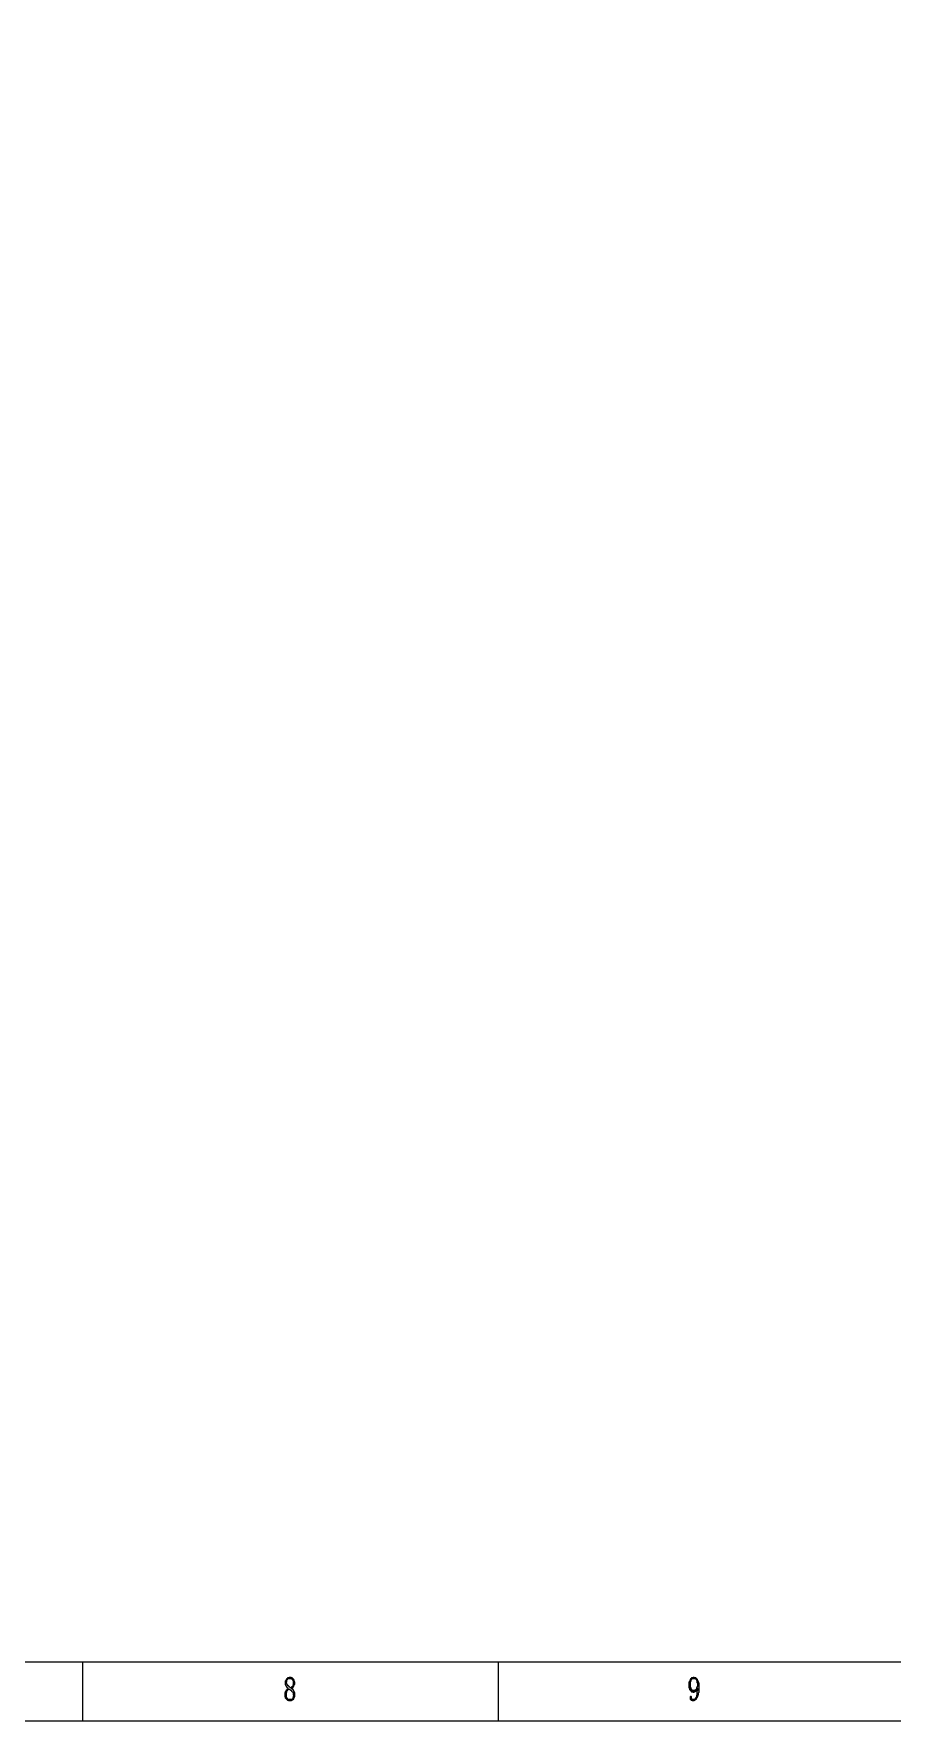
# Model space of a CAD drawing. Header units: inches. Extents: x 35 to 2894, y 23 to 617.
# Drawn here: x 516.9 to 661.5, y 22.8 to 306.9 of the extents above; entities that cross this region are included whole.
import ezdxf

# ---------------------------------------------------------------- set-up
doc = ezdxf.new("R2010")
doc.units = ezdxf.units.IN
doc.header["$MEASUREMENT"] = 0
doc.layers.add('Layer 1', color=7, linetype='Continuous')

msp = doc.modelspace()

# ---------------------------------------------------------------- hatches: boundary and pattern name
at = {"layer": 'Layer 1'}
for points in [[(560.1, 30.19), (559.93, 30.19), (559.84, 30.1), (559.66, 30.1), (559.66, 30.01), (559.57, 29.92), (559.48, 29.92), (559.48, 29.83), (559.39, 29.74), (559.39, 29.65), (559.3, 29.56), (559.3, 28.94), (559.39, 28.85), (559.39, 28.76), (559.48, 28.67), (559.48, 28.59), (559.57, 28.5), (559.66, 28.5), (559.66, 28.41), (559.75, 28.32), (559.66, 28.23), (559.93, 28.23), (560.02, 28.14), (560.1, 28.14), (560.19, 28.05), (560.28, 27.96), (560.37, 27.87), (560.46, 27.78), (560.55, 27.7), (560.64, 27.61), (560.64, 27.25), (560.73, 27.16), (560.64, 26.98), (560.64, 26.81), (560.55, 26.72), (560.55, 26.63), (560.46, 26.54), (560.37, 26.45), (560.1, 26.45), (559.66, 26.36), (559.75, 26.36), (559.84, 26.27), (560.37, 26.27), (560.46, 26.36), (560.55, 26.45), (560.64, 26.45), (560.73, 26.54), (560.73, 26.63), (560.82, 26.72), (560.82, 26.81), (560.91, 26.98), (560.91, 27.61), (560.82, 27.78), (560.82, 27.87), (560.73, 27.87), (560.73, 27.96), (560.64, 28.05), (560.64, 28.14), (560.55, 28.23), (560.46, 28.23), (560.37, 28.32), (560.46, 28.41), (560.19, 28.41), (560.1, 28.5), (560.02, 28.59), (559.93, 28.59), (559.93, 28.67), (559.84, 28.76), (559.75, 28.76), (559.75, 28.85), (559.66, 28.94), (559.57, 29.03), (559.57, 29.21), (559.48, 29.3), (559.48, 29.39), (559.57, 29.48), (559.57, 29.74), (559.66, 29.83), (559.75, 29.92), (559.84, 30.01), (560.55, 30.01), (560.46, 30.1), (560.37, 30.1), (560.28, 30.19)], [(560.55, 30.01), (560.1, 30.01), (560.19, 30.01), (560.37, 30.01), (560.37, 29.92), (560.46, 29.83), (560.55, 29.74), (560.55, 29.65), (560.64, 29.56), (560.64, 28.94), (560.55, 28.85), (560.55, 28.67), (560.46, 28.59), (560.37, 28.59), (560.37, 28.5), (560.28, 28.41), (560.46, 28.41), (560.55, 28.5), (560.64, 28.5), (560.64, 28.59), (560.73, 28.67), (560.73, 28.76), (560.82, 28.85), (560.82, 28.94), (560.91, 29.03), (560.91, 29.39), (560.82, 29.56), (560.82, 29.74), (560.73, 29.83), (560.64, 29.92)], [(628.07, 30.19), (627.98, 30.19), (627.89, 30.1), (627.72, 30.1), (627.63, 30.01), (627.63, 29.92), (627.54, 29.92), (627.45, 29.83), (627.45, 29.65), (627.36, 29.56), (627.36, 29.48), (627.27, 29.39), (627.27, 28.5), (627.36, 28.32), (627.36, 28.14), (627.45, 28.05), (627.45, 27.96), (627.54, 27.96), (628.07, 27.96), (627.98, 27.96), (627.89, 28.05), (627.81, 28.05), (627.72, 28.14), (627.72, 28.23), (627.63, 28.32), (627.63, 28.41), (627.54, 28.5), (627.54, 29.48), (627.63, 29.56), (627.63, 29.74), (627.72, 29.83), (627.81, 29.92), (627.89, 30.01), (628.52, 30.01), (628.43, 30.1), (628.25, 30.1), (628.16, 30.19)], [(628.52, 30.01), (628.07, 30.01), (628.16, 30.01), (628.34, 30.01), (628.34, 29.92), (628.43, 29.92), (628.52, 29.83), (628.52, 29.74), (628.61, 29.65), (628.61, 29.3), (628.69, 29.21), (628.69, 28.67), (628.61, 28.59), (628.61, 28.5), (628.52, 28.41), (628.69, 28.32), (628.69, 27.96), (628.61, 27.87), (628.61, 27.25), (628.52, 27.16), (628.52, 26.9), (628.43, 26.81), (628.43, 26.72), (628.34, 26.63), (628.25, 26.54), (628.16, 26.45), (627.98, 26.45), (627.63, 26.36), (627.72, 26.36), (627.81, 26.27), (628.16, 26.27), (628.25, 26.36), (628.34, 26.45), (628.43, 26.45), (628.52, 26.54), (628.52, 26.63), (628.61, 26.72), (628.69, 26.81), (628.69, 26.9), (628.78, 26.98), (628.78, 27.16), (628.87, 27.25), (628.87, 27.61), (628.96, 27.7), (628.96, 29.21), (628.87, 29.3), (628.87, 29.48), (628.78, 29.56), (628.78, 29.74), (628.69, 29.74), (628.69, 29.83), (628.61, 29.92)], [(559.66, 28.23), (559.57, 28.14), (559.48, 28.05), (559.39, 27.96), (559.39, 27.87), (559.3, 27.78), (559.3, 27.7), (559.21, 27.61), (559.21, 26.98), (559.3, 26.9), (559.3, 26.72), (559.39, 26.63), (559.48, 26.54), (559.57, 26.45), (559.66, 26.36), (560.1, 26.45), (559.93, 26.45), (559.84, 26.45), (559.75, 26.54), (559.66, 26.54), (559.66, 26.63), (559.57, 26.72), (559.57, 26.81), (559.48, 26.9), (559.48, 27.61), (559.57, 27.7), (559.57, 27.87), (559.66, 27.96), (559.66, 28.05), (559.75, 28.14), (559.84, 28.14), (559.84, 28.23)], [(627.54, 26.98), (627.45, 26.9), (627.45, 26.54), (627.54, 26.45), (627.63, 26.36), (627.98, 26.45), (627.81, 26.45), (627.81, 26.54), (627.72, 26.54), (627.72, 26.72), (627.72, 26.9), (627.63, 26.98)], [(628.52, 28.41), (628.52, 28.23), (628.43, 28.14), (628.34, 28.05), (628.25, 28.05), (628.16, 27.96), (627.54, 27.96), (627.63, 27.87), (627.72, 27.78), (627.89, 27.78), (627.98, 27.7), (628.07, 27.7), (628.16, 27.78), (628.25, 27.78), (628.34, 27.87), (628.43, 27.87), (628.52, 27.96), (628.52, 28.05), (628.61, 28.14), (628.61, 28.23), (628.69, 28.32)]]:
    msp.add_hatch(color=0, dxfattribs=at).paths.add_polyline_path(points)

# ---------------------------------------------------------------- linework, layer by layer
at = {"layer": 'Layer 1', "color": 5, "lineweight": 15}
msp.add_lwpolyline([(35.05, 616.81), (875.12, 616.81), (875.12, 22.8), (35.05, 22.8), (35.05, 616.81)], dxfattribs=at)
at = {"layer": 'Layer 1', "color": 0, "lineweight": 9}
msp.add_lwpolyline([(45.01, 606.84), (865.16, 606.84), (865.16, 32.77), (45.01, 32.77), (45.01, 606.84)], dxfattribs=at)
at = {"layer": 'Layer 1', "color": 0, "lineweight": -3}
for points in [[(525.14, 32.77), (525.14, 22.8)], [(595.16, 32.77), (595.16, 22.8)], [(560.1, 30.19), (559.93, 30.19), (559.84, 30.1), (559.66, 30.1), (559.66, 30.01), (559.57, 29.92), (559.48, 29.92), (559.48, 29.83), (559.39, 29.74), (559.39, 29.65), (559.3, 29.56), (559.3, 28.94), (559.39, 28.85), (559.39, 28.76), (559.48, 28.67), (559.48, 28.59), (559.57, 28.5), (559.66, 28.5), (559.66, 28.41), (559.75, 28.32), (559.66, 28.23), (559.93, 28.23), (560.02, 28.14), (560.1, 28.14), (560.19, 28.05), (560.28, 27.96), (560.37, 27.87), (560.46, 27.78), (560.55, 27.7), (560.64, 27.61), (560.64, 27.25), (560.73, 27.16), (560.64, 26.98), (560.64, 26.81), (560.55, 26.72), (560.55, 26.63), (560.46, 26.54), (560.37, 26.45), (560.1, 26.45), (559.66, 26.36), (559.75, 26.36), (559.84, 26.27), (560.37, 26.27), (560.46, 26.36), (560.55, 26.45), (560.64, 26.45), (560.73, 26.54), (560.73, 26.63), (560.82, 26.72), (560.82, 26.81), (560.91, 26.98), (560.91, 27.61), (560.82, 27.78), (560.82, 27.87), (560.73, 27.87), (560.73, 27.96), (560.64, 28.05), (560.64, 28.14), (560.55, 28.23), (560.46, 28.23), (560.37, 28.32), (560.46, 28.41), (560.19, 28.41), (560.1, 28.5), (560.02, 28.59), (559.93, 28.59), (559.93, 28.67), (559.84, 28.76), (559.75, 28.76), (559.75, 28.85), (559.66, 28.94), (559.57, 29.03), (559.57, 29.21), (559.48, 29.3), (559.48, 29.39), (559.57, 29.48), (559.57, 29.74), (559.66, 29.83), (559.75, 29.92), (559.84, 30.01), (560.55, 30.01), (560.46, 30.1), (560.37, 30.1), (560.28, 30.19), (560.1, 30.19)], [(560.55, 30.01), (560.1, 30.01), (560.19, 30.01), (560.37, 30.01), (560.37, 29.92), (560.46, 29.83), (560.55, 29.74), (560.55, 29.65), (560.64, 29.56), (560.64, 28.94), (560.55, 28.85), (560.55, 28.67), (560.46, 28.59), (560.37, 28.59), (560.37, 28.5), (560.28, 28.41), (560.46, 28.41), (560.55, 28.5), (560.64, 28.5), (560.64, 28.59), (560.73, 28.67), (560.73, 28.76), (560.82, 28.85), (560.82, 28.94), (560.91, 29.03), (560.91, 29.39), (560.82, 29.56), (560.82, 29.74), (560.73, 29.83), (560.64, 29.92), (560.55, 30.01)], [(628.07, 30.19), (627.98, 30.19), (627.89, 30.1), (627.72, 30.1), (627.63, 30.01), (627.63, 29.92), (627.54, 29.92), (627.45, 29.83), (627.45, 29.65), (627.36, 29.56), (627.36, 29.48), (627.27, 29.39), (627.27, 28.5), (627.36, 28.32), (627.36, 28.14), (627.45, 28.05), (627.45, 27.96), (627.54, 27.96), (628.07, 27.96), (627.98, 27.96), (627.89, 28.05), (627.81, 28.05), (627.72, 28.14), (627.72, 28.23), (627.63, 28.32), (627.63, 28.41), (627.54, 28.5), (627.54, 29.48), (627.63, 29.56), (627.63, 29.74), (627.72, 29.83), (627.81, 29.92), (627.89, 30.01), (628.52, 30.01), (628.43, 30.1), (628.25, 30.1), (628.16, 30.19), (628.07, 30.19)], [(628.52, 30.01), (628.07, 30.01), (628.16, 30.01), (628.34, 30.01), (628.34, 29.92), (628.43, 29.92), (628.52, 29.83), (628.52, 29.74), (628.61, 29.65), (628.61, 29.3), (628.69, 29.21), (628.69, 28.67), (628.61, 28.59), (628.61, 28.5), (628.52, 28.41), (628.69, 28.32), (628.69, 27.96), (628.61, 27.87), (628.61, 27.25), (628.52, 27.16), (628.52, 26.9), (628.43, 26.81), (628.43, 26.72), (628.34, 26.63), (628.25, 26.54), (628.16, 26.45), (627.98, 26.45), (627.63, 26.36), (627.72, 26.36), (627.81, 26.27), (628.16, 26.27), (628.25, 26.36), (628.34, 26.45), (628.43, 26.45), (628.52, 26.54), (628.52, 26.63), (628.61, 26.72), (628.69, 26.81), (628.69, 26.9), (628.78, 26.98), (628.78, 27.16), (628.87, 27.25), (628.87, 27.61), (628.96, 27.7), (628.96, 29.21), (628.87, 29.3), (628.87, 29.48), (628.78, 29.56), (628.78, 29.74), (628.69, 29.74), (628.69, 29.83), (628.61, 29.92), (628.52, 30.01)], [(559.66, 28.23), (559.57, 28.14), (559.48, 28.05), (559.39, 27.96), (559.39, 27.87), (559.3, 27.78), (559.3, 27.7), (559.21, 27.61), (559.21, 26.98), (559.3, 26.9), (559.3, 26.72), (559.39, 26.63), (559.48, 26.54), (559.57, 26.45), (559.66, 26.36), (560.1, 26.45), (559.93, 26.45), (559.84, 26.45), (559.75, 26.54), (559.66, 26.54), (559.66, 26.63), (559.57, 26.72), (559.57, 26.81), (559.48, 26.9), (559.48, 27.61), (559.57, 27.7), (559.57, 27.87), (559.66, 27.96), (559.66, 28.05), (559.75, 28.14), (559.84, 28.14), (559.84, 28.23), (559.66, 28.23)], [(627.54, 26.98), (627.45, 26.9), (627.45, 26.54), (627.54, 26.45), (627.63, 26.36), (627.98, 26.45), (627.81, 26.45), (627.81, 26.54), (627.72, 26.54), (627.72, 26.72), (627.72, 26.9), (627.63, 26.98), (627.54, 26.98)], [(628.52, 28.41), (628.52, 28.23), (628.43, 28.14), (628.34, 28.05), (628.25, 28.05), (628.16, 27.96), (627.54, 27.96), (627.63, 27.87), (627.72, 27.78), (627.89, 27.78), (627.98, 27.7), (628.07, 27.7), (628.16, 27.78), (628.25, 27.78), (628.34, 27.87), (628.43, 27.87), (628.52, 27.96), (628.52, 28.05), (628.61, 28.14), (628.61, 28.23), (628.69, 28.32), (628.52, 28.41)]]:
    msp.add_lwpolyline(points, dxfattribs=at)
at = {"layer": 'Layer 1', "lineweight": 0}
for points in [[(560.1, 30.19), (559.93, 30.19), (559.84, 30.1), (559.66, 30.1), (559.66, 30.01), (559.57, 29.92), (559.48, 29.92), (559.48, 29.83), (559.39, 29.74), (559.39, 29.65), (559.3, 29.56), (559.3, 28.94), (559.39, 28.85), (559.39, 28.76), (559.48, 28.67), (559.48, 28.59), (559.57, 28.5), (559.66, 28.5), (559.66, 28.41), (559.75, 28.32), (559.66, 28.23), (559.93, 28.23), (560.02, 28.14), (560.1, 28.14), (560.19, 28.05), (560.28, 27.96), (560.37, 27.87), (560.46, 27.78), (560.55, 27.7), (560.64, 27.61), (560.64, 27.25), (560.73, 27.16), (560.64, 26.98), (560.64, 26.81), (560.55, 26.72), (560.55, 26.63), (560.46, 26.54), (560.37, 26.45), (560.1, 26.45), (559.66, 26.36), (559.75, 26.36), (559.84, 26.27), (560.37, 26.27), (560.46, 26.36), (560.55, 26.45), (560.64, 26.45), (560.73, 26.54), (560.73, 26.63), (560.82, 26.72), (560.82, 26.81), (560.91, 26.98), (560.91, 27.61), (560.82, 27.78), (560.82, 27.87), (560.73, 27.87), (560.73, 27.96), (560.64, 28.05), (560.64, 28.14), (560.55, 28.23), (560.46, 28.23), (560.37, 28.32), (560.46, 28.41), (560.19, 28.41), (560.1, 28.5), (560.02, 28.59), (559.93, 28.59), (559.93, 28.67), (559.84, 28.76), (559.75, 28.76), (559.75, 28.85), (559.66, 28.94), (559.57, 29.03), (559.57, 29.21), (559.48, 29.3), (559.48, 29.39), (559.57, 29.48), (559.57, 29.74), (559.66, 29.83), (559.75, 29.92), (559.84, 30.01), (560.55, 30.01), (560.46, 30.1), (560.37, 30.1), (560.28, 30.19), (560.1, 30.19)], [(560.55, 30.01), (560.1, 30.01), (560.19, 30.01), (560.37, 30.01), (560.37, 29.92), (560.46, 29.83), (560.55, 29.74), (560.55, 29.65), (560.64, 29.56), (560.64, 28.94), (560.55, 28.85), (560.55, 28.67), (560.46, 28.59), (560.37, 28.59), (560.37, 28.5), (560.28, 28.41), (560.46, 28.41), (560.55, 28.5), (560.64, 28.5), (560.64, 28.59), (560.73, 28.67), (560.73, 28.76), (560.82, 28.85), (560.82, 28.94), (560.91, 29.03), (560.91, 29.39), (560.82, 29.56), (560.82, 29.74), (560.73, 29.83), (560.64, 29.92), (560.55, 30.01)], [(628.07, 30.19), (627.98, 30.19), (627.89, 30.1), (627.72, 30.1), (627.63, 30.01), (627.63, 29.92), (627.54, 29.92), (627.45, 29.83), (627.45, 29.65), (627.36, 29.56), (627.36, 29.48), (627.27, 29.39), (627.27, 28.5), (627.36, 28.32), (627.36, 28.14), (627.45, 28.05), (627.45, 27.96), (627.54, 27.96), (628.07, 27.96), (627.98, 27.96), (627.89, 28.05), (627.81, 28.05), (627.72, 28.14), (627.72, 28.23), (627.63, 28.32), (627.63, 28.41), (627.54, 28.5), (627.54, 29.48), (627.63, 29.56), (627.63, 29.74), (627.72, 29.83), (627.81, 29.92), (627.89, 30.01), (628.52, 30.01), (628.43, 30.1), (628.25, 30.1), (628.16, 30.19), (628.07, 30.19)], [(628.52, 30.01), (628.07, 30.01), (628.16, 30.01), (628.34, 30.01), (628.34, 29.92), (628.43, 29.92), (628.52, 29.83), (628.52, 29.74), (628.61, 29.65), (628.61, 29.3), (628.69, 29.21), (628.69, 28.67), (628.61, 28.59), (628.61, 28.5), (628.52, 28.41), (628.69, 28.32), (628.69, 27.96), (628.61, 27.87), (628.61, 27.25), (628.52, 27.16), (628.52, 26.9), (628.43, 26.81), (628.43, 26.72), (628.34, 26.63), (628.25, 26.54), (628.16, 26.45), (627.98, 26.45), (627.63, 26.36), (627.72, 26.36), (627.81, 26.27), (628.16, 26.27), (628.25, 26.36), (628.34, 26.45), (628.43, 26.45), (628.52, 26.54), (628.52, 26.63), (628.61, 26.72), (628.69, 26.81), (628.69, 26.9), (628.78, 26.98), (628.78, 27.16), (628.87, 27.25), (628.87, 27.61), (628.96, 27.7), (628.96, 29.21), (628.87, 29.3), (628.87, 29.48), (628.78, 29.56), (628.78, 29.74), (628.69, 29.74), (628.69, 29.83), (628.61, 29.92), (628.52, 30.01)], [(559.66, 28.23), (559.57, 28.14), (559.48, 28.05), (559.39, 27.96), (559.39, 27.87), (559.3, 27.78), (559.3, 27.7), (559.21, 27.61), (559.21, 26.98), (559.3, 26.9), (559.3, 26.72), (559.39, 26.63), (559.48, 26.54), (559.57, 26.45), (559.66, 26.36), (560.1, 26.45), (559.93, 26.45), (559.84, 26.45), (559.75, 26.54), (559.66, 26.54), (559.66, 26.63), (559.57, 26.72), (559.57, 26.81), (559.48, 26.9), (559.48, 27.61), (559.57, 27.7), (559.57, 27.87), (559.66, 27.96), (559.66, 28.05), (559.75, 28.14), (559.84, 28.14), (559.84, 28.23), (559.66, 28.23)], [(627.54, 26.98), (627.45, 26.9), (627.45, 26.54), (627.54, 26.45), (627.63, 26.36), (627.98, 26.45), (627.81, 26.45), (627.81, 26.54), (627.72, 26.54), (627.72, 26.72), (627.72, 26.9), (627.63, 26.98), (627.54, 26.98)], [(628.52, 28.41), (628.52, 28.23), (628.43, 28.14), (628.34, 28.05), (628.25, 28.05), (628.16, 27.96), (627.54, 27.96), (627.63, 27.87), (627.72, 27.78), (627.89, 27.78), (627.98, 27.7), (628.07, 27.7), (628.16, 27.78), (628.25, 27.78), (628.34, 27.87), (628.43, 27.87), (628.52, 27.96), (628.52, 28.05), (628.61, 28.14), (628.61, 28.23), (628.69, 28.32), (628.52, 28.41)]]:
    msp.add_lwpolyline(points, dxfattribs=at)

doc.saveas('drawing.dxf')
